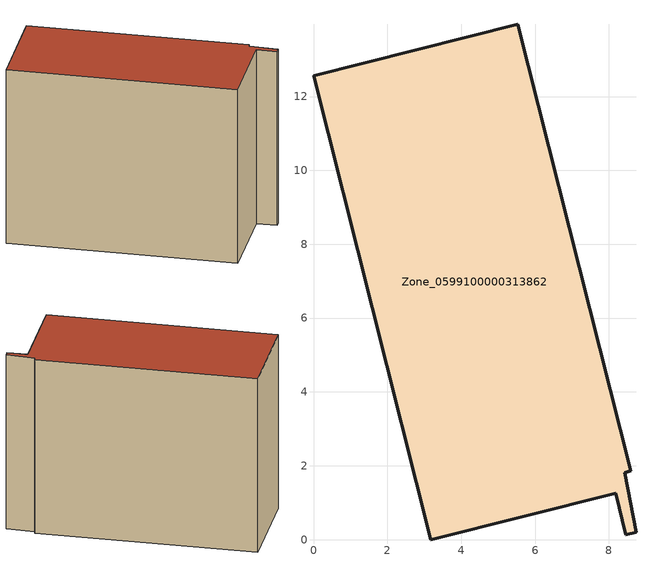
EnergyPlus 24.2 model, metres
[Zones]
Zone_0599100000313862
 floor ground (C_G): 8.18,1.26 3.18,0 0,12.57 5.53,13.96 8.6,1.87 8.42,1.81 8.73,0.2 8.46,0.13 z0
 wall outside (C_F): 5.53,13.96 0,12.57 3.18,0 8.18,1.26 8.46,0.13 8.73,0.2 8.42,1.81 8.6,1.87 5.53,13.96 z0:10.56
 roof outside (C_R): 8.42,1.81 8.6,1.87 5.53,13.96 0,12.57 3.18,0 8.18,1.26 8.46,0.13 8.73,0.2 z10.56
[BUILDING]
Pand.0599100000313862: North Axis=0; Terrain=City; Loads Convergence Tolerance Value=0.04; Temperature Convergence Tolerance Value=0.4; Solar Distribution=FullExterior; Maximum Number of Warmup Days=25; Minimum Number of Warmup Days=1
[Site:Location]
Rotterdam.The.Hague.AP_ZH_NLD Design_Conditions: Latitude=51.96; Longitude=4.45; Time Zone=1; Elevation=-4.5
[SITE:GROUNDTEMPERATURE:BUILDINGSURFACE]
18, 18, 18, 18, 18, 18, 18, 18, 18, 18, 18, 18
[MATERIAL] Thermal Absorptance=0.9; Solar Absorptance=0.7; Visible Absorptance=0.7
Name | Roughness | Thickness | Conductivity | Density | Specific Heat
G.TI.1992-2005 | MediumSmooth | 0.15 | 0.06 | 540 | 1210
F.TI.1992-2005 | Rough | 0.3 | 0.12 | 1920 | 840
R.TI.1992-2005 | MediumRough | 0.2 | 0.08 | 1500 | 1000
[CONSTRUCTION]
C_G: G.TI.1992-2005
C_F: F.TI.1992-2005
C_R: R.TI.1992-2005
[ZONE]
Zone_0599100000313862: Type=1; Multiplier=1; Ceiling Height=Autocalculate; Volume=Autocalculate; Floor Area=autocalculate; Part of Total Floor Area=Yes
[ZONEINFILTRATION:DESIGNFLOWRATE]
Infil_Zone_0599100000313862: Zone or ZoneList or Space or SpaceList=Zone_0599100000313862; Schedule=AlwaysOn; Design Flow Rate Calculation Method=Flow/Area; Flow Rate per Floor Area=0.0015; Constant Term Coefficient=1; Temperature Term Coefficient=0; Velocity Term Coefficient=0; Velocity Squared Term Coefficient=0
[HVACTEMPLATE:ZONE:IDEALLOADSAIRSYSTEM]
Zone_0599100000313862: Maximum Heating Supply Air Temperature=50; Minimum Cooling Supply Air Temperature=13; Maximum Heating Supply Air Humidity Ratio=0.0156; Minimum Cooling Supply Air Humidity Ratio=0.0077; Heating Limit=NoLimit; Cooling Limit=NoLimit; Dehumidification Control Type=ConstantSensibleHeatRatio; Cooling Sensible Heat Ratio=0.7; Dehumidification Setpoint=60; Humidification Control Type=None; Humidification Setpoint=30; Outdoor Air Method=None; Outdoor Air Flow Rate per Person=0.00944; Outdoor Air Flow Rate per Zone Floor Area=0; Outdoor Air Flow Rate per Zone=0; Demand Controlled Ventilation Type=None; Outdoor Air Economizer Type=NoEconomizer; Heat Recovery Type=None; Sensible Heat Recovery Effectiveness=0.7; Latent Heat Recovery Effectiveness=0.65
[ZONECONTROL:THERMOSTAT]
ThermostatControl_Zone_0599100000313862: Zone or ZoneList=Zone_0599100000313862; Control Type Schedule=DualSetpointControlType; Control 1=Thermostat_Zone_0599100000313862; Temperature Difference Between Cutout And Setpoint=0
[THERMOSTATSETPOINT:DUALSETPOINT]
Thermostat_Zone_0599100000313862: Heating Setpoint Temperature Schedule=HeatingSetpoint_Zone_0599100000313862; Cooling Setpoint Temperature Schedule=CoolingSetpoint_Zone_0599100000313862
[SCHEDULE:COMPACT]
HeatingSetpoint_Zone_0599100000313862: Through: 12/31, For: AllDays, Until: 24:00, 21
CoolingSetpoint_Zone_0599100000313862: Through: 12/31, For: AllDays, Until: 24:00, 24
DualSetpointControlType: Through: 12/31, For: AllDays, Until: 24:00, 4
AlwaysOn: Through: 12/31, For: AllDays, Until: 24:00, 1
